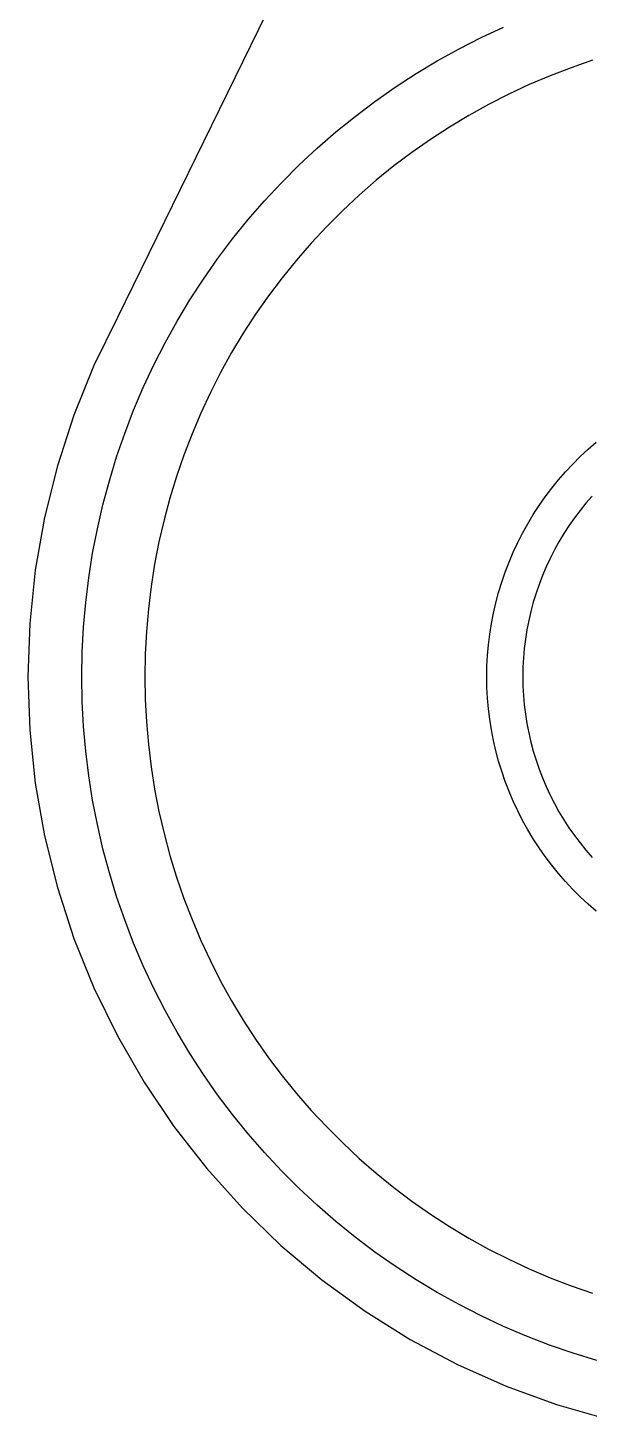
# Model space of a CAD drawing. Header units: metres. Extents: x -85 to 85, y -85 to 155.
# Drawn here: x -85 to -22.6, y -82.5 to 72.1 of the extents above; entities that cross this region are included whole.
import ezdxf

# ---------------------------------------------------------------- set-up
doc = ezdxf.new("R2010")
doc.units = ezdxf.units.M

msp = doc.modelspace()

# ---------------------------------------------------------------- linework, layer by layer
for p, q in [((-26.4884, 139.084), (-75.0505, 39.9051)), ((-34.6313, 71.0047), (-32.1322, 72.1701)), ((-39.5, 68.416), (-37.0883, 69.7529)), ((-37.0883, 69.7529), (-34.6313, 71.0047)), ((-41.8636, 66.9958), (-39.5, 68.416)), ((-22.2492, 68.4761), (-24.6255, 67.6579)), ((-44.1762, 65.494), (-41.8636, 66.9958)), ((-26.9717, 66.7572), (-29.285, 65.7753)), ((-24.6255, 67.6579), (-26.9717, 66.7572)), ((-46.435, 63.9123), (-44.1762, 65.494)), ((-29.285, 65.7753), (-31.5627, 64.7132)), ((-48.6373, 62.2528), (-46.435, 63.9123)), ((-33.802, 63.5722), (-36, 62.3538)), ((-31.5627, 64.7132), (-33.802, 63.5722)), ((-50.7802, 60.5175), (-48.6373, 62.2528)), ((-36, 62.3538), (-38.1542, 61.0595)), ((-52.8613, 58.7084), (-50.7802, 60.5175)), ((-38.1542, 61.0595), (-40.2619, 59.6907)), ((-40.2619, 59.6907), (-42.3205, 58.2492)), ((-54.878, 56.8278), (-52.8613, 58.7084)), ((-42.3205, 58.2492), (-44.3276, 56.7368)), ((-56.8278, 54.878), (-54.878, 56.8278)), ((-44.3276, 56.7368), (-46.2807, 55.1552)), ((-58.7084, 52.8613), (-56.8278, 54.878)), ((-46.2807, 55.1552), (-48.1774, 53.5064)), ((-60.5175, 50.7802), (-58.7084, 52.8613)), ((-48.1774, 53.5064), (-50.0154, 51.7925)), ((-50.0154, 51.7925), (-51.7925, 50.0154)), ((-62.2528, 48.6373), (-60.5175, 50.7802)), ((-51.7925, 50.0154), (-53.5064, 48.1774)), ((-63.9123, 46.435), (-62.2528, 48.6373)), ((-53.5064, 48.1774), (-55.1552, 46.2807)), ((-65.494, 44.1762), (-63.9123, 46.435)), ((-55.1552, 46.2807), (-56.7368, 44.3276)), ((-66.9958, 41.8636), (-65.494, 44.1762)), ((-56.7368, 44.3276), (-58.2492, 42.3205)), ((-68.416, 39.5), (-66.9958, 41.8636)), ((-58.2492, 42.3205), (-59.6907, 40.2619)), ((-59.6907, 40.2619), (-61.0595, 38.1542)), ((-75.0505, 39.9051), (-77.6514, 34.5726)), ((-69.7529, 37.0883), (-68.416, 39.5)), ((-61.0595, 38.1542), (-62.3538, 36)), ((-71.0047, 34.6313), (-69.7529, 37.0883)), ((-62.3538, 36), (-63.5722, 33.802)), ((-77.6514, 34.5726), (-79.8739, 29.0717)), ((-72.1701, 32.1322), (-71.0047, 34.6313)), ((-63.5722, 33.802), (-64.7132, 31.5627)), ((-73.2475, 29.5939), (-72.1701, 32.1322)), ((-64.7132, 31.5627), (-65.7753, 29.285)), ((-74.2357, 27.0196), (-73.2475, 29.5939)), ((-79.8739, 29.0717), (-81.7072, 23.4292)), ((-65.7753, 29.285), (-66.7572, 26.9717)), ((-75.1335, 24.4123), (-74.2357, 27.0196)), ((-66.7572, 26.9717), (-67.6579, 24.6255)), ((-23.6184, 24.4576), (-22.7504, 25.2669)), ((-22.7504, 25.2669), (-21.8548, 26.0455)), ((-81.7072, 23.4292), (-83.1425, 17.6725)), ((-75.9397, 21.7754), (-75.1335, 24.4123)), ((-67.6579, 24.6255), (-68.4761, 22.2492)), ((-25.2669, 22.7504), (-24.4576, 23.6184)), ((-24.4576, 23.6184), (-23.6184, 24.4576)), ((-76.6534, 19.1118), (-75.9397, 21.7754)), ((-68.4761, 22.2492), (-69.2108, 19.8459)), ((-26.7924, 20.9325), (-26.0455, 21.8548)), ((-26.0455, 21.8548), (-25.2669, 22.7504)), ((-27.5066, 19.9847), (-26.7924, 20.9325)), ((-77.2737, 16.425), (-76.6534, 19.1118)), ((-69.2108, 19.8459), (-69.8613, 17.4184)), ((-28.8336, 18.0173), (-28.1873, 19.0126)), ((-28.1873, 19.0126), (-27.5066, 19.9847)), ((-22.9813, 19.2836), (-23.6403, 18.4698)), ((-22.2943, 20.0739), (-22.9813, 19.2836)), ((-83.1425, 17.6725), (-84.1728, 11.8297)), ((-69.8613, 17.4184), (-70.4266, 14.9696)), ((-29.4449, 17), (-28.8336, 18.0173)), ((-24.2705, 17.6336), (-24.8711, 16.7758)), ((-23.6403, 18.4698), (-24.2705, 17.6336)), ((-77.7998, 13.7182), (-77.2737, 16.425)), ((-30.559, 14.9046), (-30.0202, 15.962)), ((-30.0202, 15.962), (-29.4449, 17)), ((-25.4414, 15.8976), (-25.9808, 15)), ((-24.8711, 16.7758), (-25.4414, 15.8976)), ((-70.4266, 14.9696), (-70.9062, 12.5027)), ((-31.0605, 13.829), (-30.559, 14.9046)), ((-26.4884, 14.0841), (-26.9638, 13.1511)), ((-25.9808, 15), (-26.4884, 14.0841)), ((-78.2312, 10.9947), (-77.7998, 13.7182)), ((-70.9062, 12.5027), (-71.2993, 10.0205)), ((-31.9495, 11.6287), (-31.5243, 12.7366)), ((-31.5243, 12.7366), (-31.0605, 13.829)), ((-26.9638, 13.1511), (-27.4064, 12.2021)), ((-84.1728, 11.8297), (-84.7929, 5.9293)), ((-78.5672, 8.25775), (-78.2312, 10.9947)), ((-32.3359, 10.5066), (-31.9495, 11.6287)), ((-27.8155, 11.2382), (-28.1908, 10.2606)), ((-27.4064, 12.2021), (-27.8155, 11.2382)), ((-71.2993, 10.0205), (-71.6056, 7.52605)), ((-32.9901, 8.22534), (-32.6829, 9.37167)), ((-32.6829, 9.37167), (-32.3359, 10.5066)), ((-28.1908, 10.2606), (-28.5317, 9.27051)), ((-78.8076, 5.51076), (-78.5672, 8.25775)), ((-33.257, 7.069), (-32.9901, 8.22534)), ((-28.8379, 8.26912), (-29.1089, 7.25766)), ((-28.5317, 9.27051), (-28.8379, 8.26912)), ((-71.6056, 7.52605), (-71.8246, 5.02247)), ((-33.4835, 5.90404), (-33.257, 7.069)), ((-29.3444, 6.23735), (-29.5442, 5.20944)), ((-29.1089, 7.25766), (-29.3444, 6.23735)), ((-84.7929, 5.9293), (-85, 0)), ((-78.9519, 2.75706), (-78.8076, 5.51076)), ((-71.8246, 5.02247), (-71.9561, 2.51276)), ((-33.8137, 3.55397), (-33.6691, 4.73188)), ((-33.6691, 4.73188), (-33.4835, 5.90404)), ((-29.5442, 5.20944), (-29.708, 4.17519)), ((-33.9172, 2.37172), (-33.8137, 3.55397)), ((-29.8357, 3.13585), (-29.9269, 2.09269)), ((-29.708, 4.17519), (-29.8357, 3.13585)), ((-79, 0), (-78.9519, 2.75706)), ((-71.9561, 2.51276), (-72, 0)), ((-33.9793, 1.18658), (-33.9172, 2.37172)), ((-29.9269, 2.09269), (-29.9817, 1.04698)), ((-85, 0), (-84.7929, -5.9293)), ((-78.9519, -2.75706), (-79, 0)), ((-72, 0), (-71.9561, -2.51276)), ((-34, 0), (-33.9793, 1.18658)), ((-33.9793, -1.18658), (-34, 0)), ((-29.9817, 1.04698), (-30, 0)), ((-30, 0), (-29.9817, -1.04698)), ((-33.9172, -2.37172), (-33.9793, -1.18658)), ((-29.9817, -1.04698), (-29.9269, -2.09269)), ((-78.8076, -5.51076), (-78.9519, -2.75706)), ((-71.9561, -2.51276), (-71.8246, -5.02247)), ((-33.8137, -3.55397), (-33.9172, -2.37172)), ((-29.9269, -2.09269), (-29.8357, -3.13585)), ((-33.6691, -4.73188), (-33.8137, -3.55397)), ((-29.8357, -3.13585), (-29.708, -4.17519)), ((-29.708, -4.17519), (-29.5442, -5.20944)), ((-84.7929, -5.9293), (-84.1728, -11.8297)), ((-78.5672, -8.25775), (-78.8076, -5.51076)), ((-71.8246, -5.02247), (-71.6056, -7.52605)), ((-33.4835, -5.90404), (-33.6691, -4.73188)), ((-33.257, -7.069), (-33.4835, -5.90404)), ((-29.5442, -5.20944), (-29.3444, -6.23735)), ((-71.6056, -7.52605), (-71.2993, -10.0205)), ((-32.9901, -8.22534), (-33.257, -7.069)), ((-29.3444, -6.23735), (-29.1089, -7.25766)), ((-29.1089, -7.25766), (-28.8379, -8.26912)), ((-78.2312, -10.9947), (-78.5672, -8.25775)), ((-32.6829, -9.37167), (-32.9901, -8.22534)), ((-28.8379, -8.26912), (-28.5317, -9.27051)), ((-28.5317, -9.27051), (-28.1908, -10.2606)), ((-71.2993, -10.0205), (-70.9062, -12.5027)), ((-32.3359, -10.5066), (-32.6829, -9.37167)), ((-31.9495, -11.6287), (-32.3359, -10.5066)), ((-28.1908, -10.2606), (-27.8155, -11.2382)), ((-84.1728, -11.8297), (-83.1425, -17.6725)), ((-77.7998, -13.7182), (-78.2312, -10.9947)), ((-31.5243, -12.7366), (-31.9495, -11.6287)), ((-27.8155, -11.2382), (-27.4064, -12.2021)), ((-27.4064, -12.2021), (-26.9638, -13.1511)), ((-77.2737, -16.425), (-77.7998, -13.7182)), ((-70.9062, -12.5027), (-70.4266, -14.9696)), ((-31.0605, -13.829), (-31.5243, -12.7366)), ((-30.559, -14.9046), (-31.0605, -13.829)), ((-26.9638, -13.1511), (-26.4884, -14.0841)), ((-70.4266, -14.9696), (-69.8613, -17.4184)), ((-30.0202, -15.962), (-30.559, -14.9046)), ((-26.4884, -14.0841), (-25.9808, -15)), ((-25.9808, -15), (-25.4414, -15.8976)), ((-76.6534, -19.1118), (-77.2737, -16.425)), ((-29.4449, -17), (-30.0202, -15.962)), ((-28.8336, -18.0173), (-29.4449, -17)), ((-25.4414, -15.8976), (-24.8711, -16.7758)), ((-24.8711, -16.7758), (-24.2705, -17.6336)), ((-83.1425, -17.6725), (-81.7072, -23.4292)), ((-69.8613, -17.4184), (-69.2108, -19.8459)), ((-28.1873, -19.0126), (-28.8336, -18.0173)), ((-24.2705, -17.6336), (-23.6403, -18.4698)), ((-23.6403, -18.4698), (-22.9813, -19.2836)), ((-75.9397, -21.7754), (-76.6534, -19.1118)), ((-69.2108, -19.8459), (-68.4761, -22.2492)), ((-27.5066, -19.9847), (-28.1873, -19.0126)), ((-26.7924, -20.9325), (-27.5066, -19.9847)), ((-22.9813, -19.2836), (-22.2943, -20.0739)), ((-26.0455, -21.8548), (-26.7924, -20.9325)), ((-75.1335, -24.4123), (-75.9397, -21.7754)), ((-68.4761, -22.2492), (-67.6579, -24.6255)), ((-25.2669, -22.7504), (-26.0455, -21.8548)), ((-24.4576, -23.6184), (-25.2669, -22.7504)), ((-81.7072, -23.4292), (-79.8739, -29.0717)), ((-74.2357, -27.0196), (-75.1335, -24.4123)), ((-67.6579, -24.6255), (-66.7572, -26.9717)), ((-23.6184, -24.4576), (-24.4576, -23.6184)), ((-22.7504, -25.2669), (-23.6184, -24.4576)), ((-21.8548, -26.0455), (-22.7504, -25.2669)), ((-73.2475, -29.5939), (-74.2357, -27.0196)), ((-66.7572, -26.9717), (-65.7753, -29.285)), ((-79.8739, -29.0717), (-77.6514, -34.5726)), ((-65.7753, -29.285), (-64.7132, -31.5627)), ((-72.1701, -32.1322), (-73.2475, -29.5939)), ((-71.0047, -34.6313), (-72.1701, -32.1322)), ((-64.7132, -31.5627), (-63.5722, -33.802)), ((-63.5722, -33.802), (-62.3538, -36)), ((-77.6514, -34.5726), (-75.0505, -39.9051)), ((-69.7529, -37.0883), (-71.0047, -34.6313)), ((-68.416, -39.5), (-69.7529, -37.0883)), ((-62.3538, -36), (-61.0595, -38.1542)), ((-61.0595, -38.1542), (-59.6907, -40.2619)), ((-75.0505, -39.9051), (-72.0841, -45.0431)), ((-66.9958, -41.8636), (-68.416, -39.5)), ((-59.6907, -40.2619), (-58.2492, -42.3205)), ((-65.494, -44.1762), (-66.9958, -41.8636)), ((-58.2492, -42.3205), (-56.7368, -44.3276)), ((-63.9123, -46.435), (-65.494, -44.1762)), ((-56.7368, -44.3276), (-55.1552, -46.2807)), ((-72.0841, -45.0431), (-68.7664, -49.9617)), ((-55.1552, -46.2807), (-53.5064, -48.1774)), ((-62.2528, -48.6373), (-63.9123, -46.435)), ((-60.5175, -50.7802), (-62.2528, -48.6373)), ((-53.5064, -48.1774), (-51.7925, -50.0154)), ((-68.7664, -49.9617), (-65.1138, -54.6369)), ((-58.7084, -52.8613), (-60.5175, -50.7802)), ((-51.7925, -50.0154), (-50.0154, -51.7925)), ((-50.0154, -51.7925), (-48.1774, -53.5064)), ((-56.8278, -54.878), (-58.7084, -52.8613)), ((-48.1774, -53.5064), (-46.2807, -55.1552)), ((-65.1138, -54.6369), (-61.1439, -59.046)), ((-54.878, -56.8278), (-56.8278, -54.878)), ((-46.2807, -55.1552), (-44.3276, -56.7368)), ((-52.8613, -58.7084), (-54.878, -56.8278)), ((-44.3276, -56.7368), (-42.3205, -58.2492)), ((-50.7802, -60.5175), (-52.8613, -58.7084)), ((-42.3205, -58.2492), (-40.2619, -59.6907)), ((-61.1439, -59.046), (-56.8761, -63.1673)), ((-40.2619, -59.6907), (-38.1542, -61.0595)), ((-48.6373, -62.2528), (-50.7802, -60.5175)), ((-38.1542, -61.0595), (-36, -62.3538)), ((-56.8761, -63.1673), (-52.3312, -66.9809)), ((-46.435, -63.9123), (-48.6373, -62.2528)), ((-36, -62.3538), (-33.802, -63.5722)), ((-44.1762, -65.494), (-46.435, -63.9123)), ((-33.802, -63.5722), (-31.5627, -64.7132)), ((-31.5627, -64.7132), (-29.285, -65.7753)), ((-41.8636, -66.9958), (-44.1762, -65.494)), ((-29.285, -65.7753), (-26.9717, -66.7572)), ((-52.3312, -66.9809), (-47.5314, -70.4682)), ((-39.5, -68.416), (-41.8636, -66.9958)), ((-26.9717, -66.7572), (-24.6255, -67.6579)), ((-24.6255, -67.6579), (-22.2492, -68.4761)), ((-37.0883, -69.7529), (-39.5, -68.416)), ((-47.5314, -70.4682), (-42.5, -73.6122)), ((-34.6313, -71.0047), (-37.0883, -69.7529)), ((-32.1322, -72.1701), (-34.6313, -71.0047)), ((-29.5939, -73.2475), (-32.1322, -72.1701)), ((-42.5, -73.6122), (-37.2615, -76.3975)), ((-27.0196, -74.2357), (-29.5939, -73.2475)), ((-24.4123, -75.1335), (-27.0196, -74.2357)), ((-21.7754, -75.9397), (-24.4123, -75.1335)), ((-37.2615, -76.3975), (-31.8416, -78.8106)), ((-31.8416, -78.8106), (-26.2664, -80.8398)), ((-26.2664, -80.8398), (-20.5634, -82.4751))]:
    msp.add_line(p, q)

doc.saveas('drawing.dxf')
